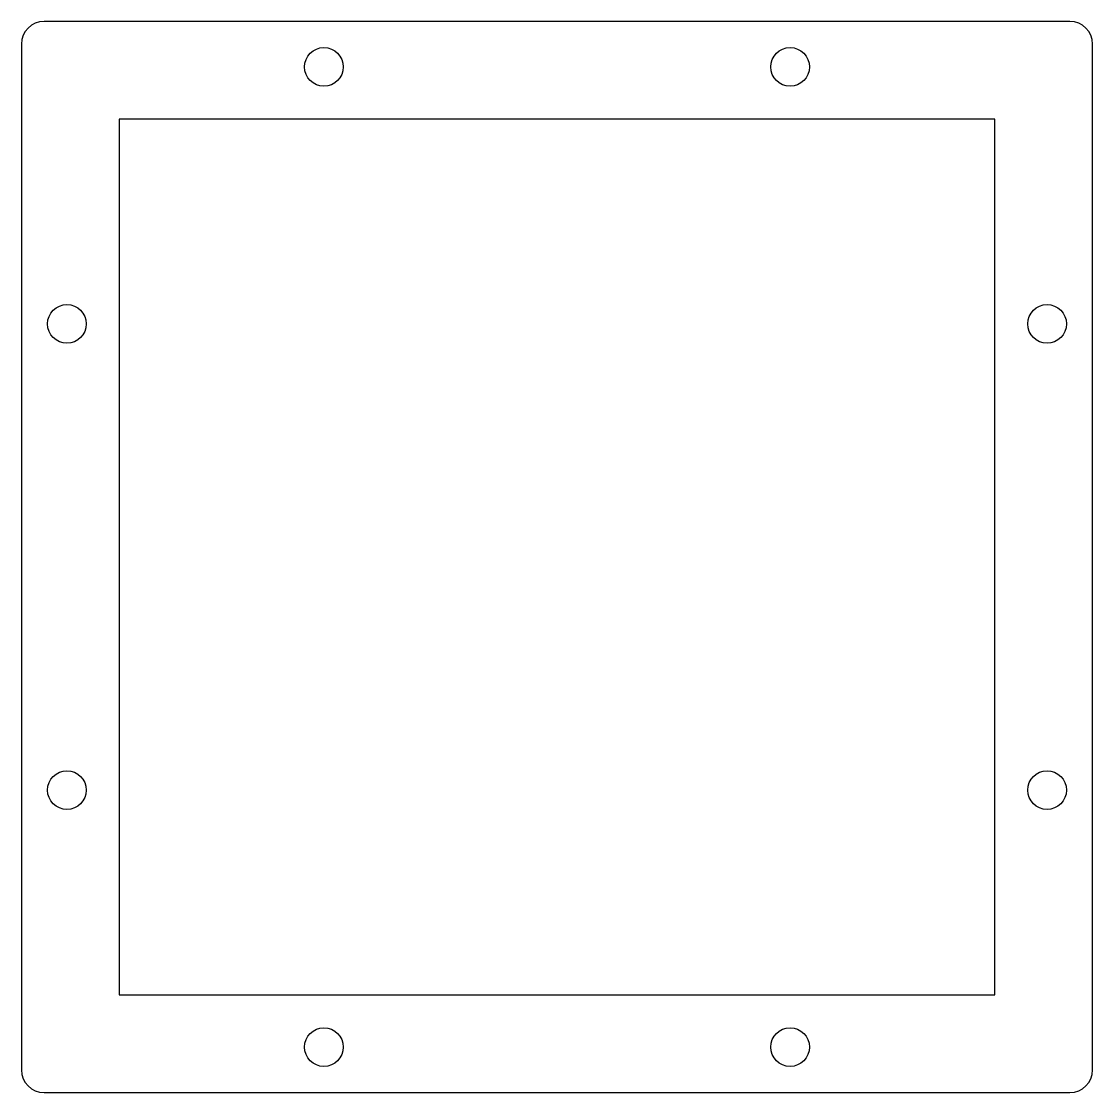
# Model space of a CAD drawing. Header units: millimetres. Extents: x 0 to 94.2, y 0 to 94.2.
import ezdxf

# ---------------------------------------------------------------- set-up
doc = ezdxf.new("R2010")
doc.units = ezdxf.units.MM

msp = doc.modelspace()

# ---------------------------------------------------------------- linework, layer by layer
at = {"color": 7, "linetype": 'Continuous', "lineweight": 25}
for p, q in [((92.2, 94.2), (2, 94.2)), ((0, 92.2), (0, 2)), ((94.2, 2), (94.2, 92.2)), ((8.6, 85.6), (8.6, 8.6)), ((85.6, 85.6), (8.6, 85.6)), ((85.6, 8.6), (85.6, 85.6)), ((8.6, 8.6), (85.6, 8.6)), ((2, 0), (92.2, 0))]:
    msp.add_line(p, q, dxfattribs=at)
for centre in [(26.6, 90.2), (67.6, 90.2), (4, 67.6), (90.2, 67.6), (4, 26.6), (90.2, 26.6), (26.6, 4), (67.6, 4)]:
    msp.add_circle(centre, 1.7, dxfattribs=at)
for centre, start, end in [((2, 92.2), 90, 180), ((92.2, 92.2), 0, 90), ((2, 2), 180, 270), ((92.2, 2), 270, 0)]:
    msp.add_arc(centre, 2, start, end, dxfattribs=at)

doc.saveas('drawing.dxf')
